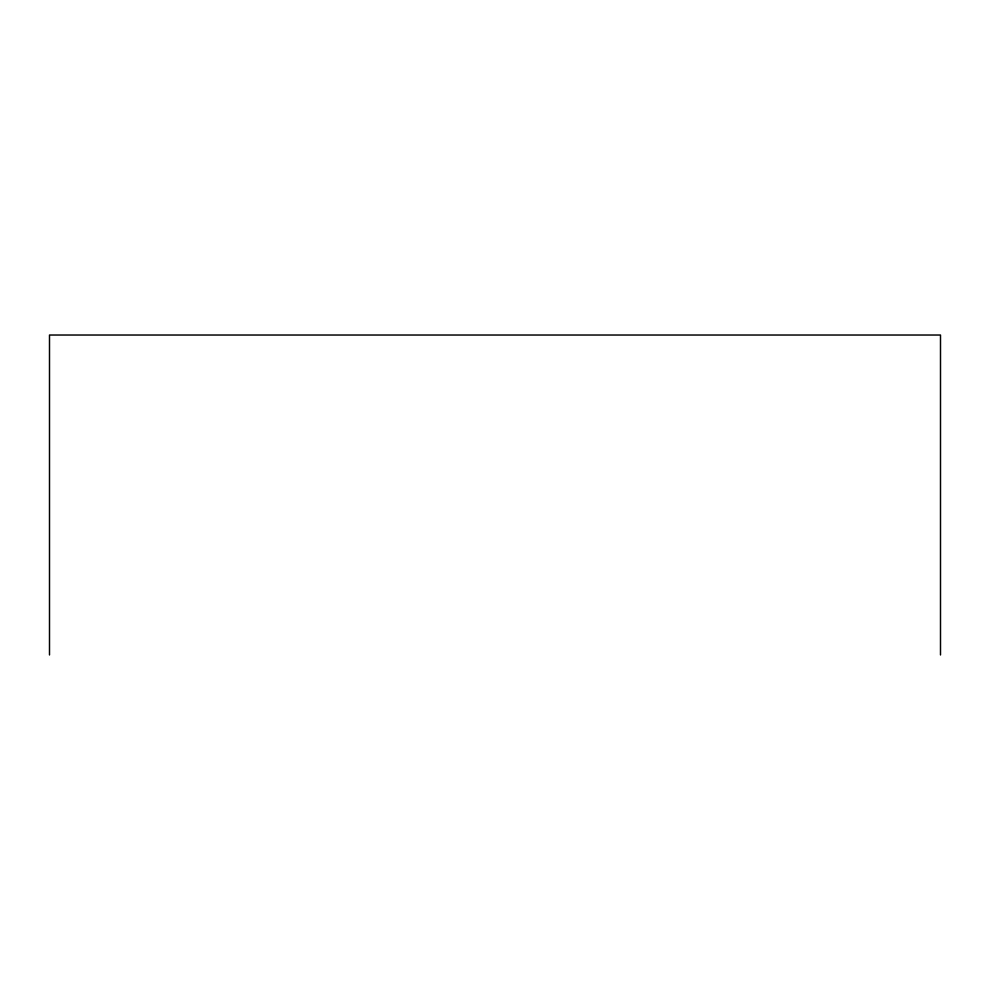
<?xml version="1.0" encoding="UTF-8"?>
<svg xmlns="http://www.w3.org/2000/svg" width="990" height="990" viewBox="0 0 990 990"><rect width="100%" height="100%" fill="white"/><g stroke="black" fill="none" stroke-linecap="round" stroke-linejoin="round"><path stroke-width="1.49" d="M940.5 654.972L940.5 335.028L49.5 335.028L49.5 654.972"/></g></svg>
